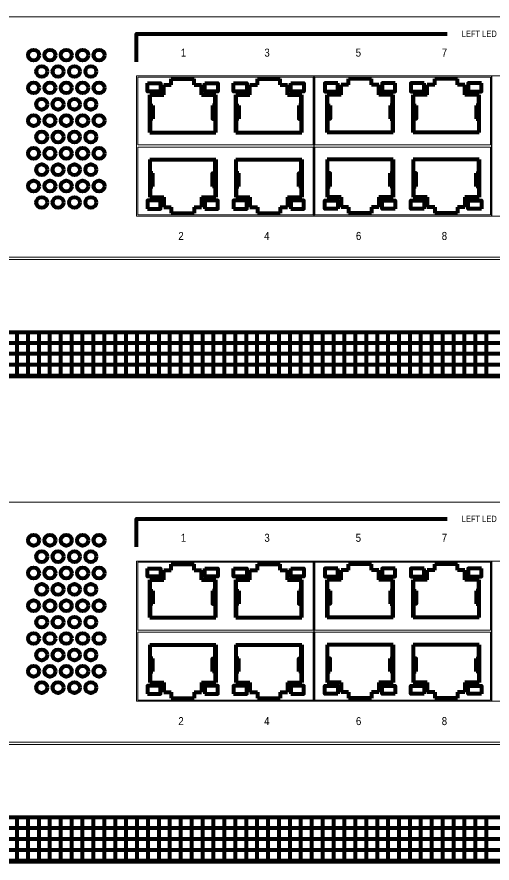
# Model space of a CAD drawing. Units: millimetres on the paper. Extents: x -400 to 400, y -280 to 280.
# Drawn here: x -98.4 to -91.43, y 123.97 to 136.37 of the extents above; entities that cross this region are included whole.
import ezdxf
from ezdxf.enums import TextEntityAlignment as Align

# ---------------------------------------------------------------- set-up
doc = ezdxf.new("R2010")
doc.units = ezdxf.units.MM
doc.linetypes.add('DASHED1', pattern=[1.8, 1.2, -0.6])
doc.layers.add('0-1_F-F_', color=7, linetype='Continuous', lineweight=20)
doc.layers.add('0-6_moji1', color=1, linetype='Continuous', lineweight=80)
doc.styles.add('PUDGoDpMt', font='')
doc.styles.get('PUDGoDpMt').set_extended_font_data('PUDGoDpMt')

# ---------------------------------------------------------------- blocks, each defined once
blk = doc.blocks.new('RD281E-')
at = {"layer": '0-6_moji1', "color": 7, "lineweight": 20}
for p, q in [((-24.125, 0), (24.125, 0)), ((-16, -2.17), (16, -2.17))]:
    blk.add_line(p, q, dxfattribs=at)
at = {"layer": '0-6_moji1'}
for p, q in [((-16, -1.33), (16, -1.33)), ((-9, -2.17), (-9, -1.33)), ((-8.8, -2.17), (-8.8, -1.33)), ((-8.6, -2.17), (-8.6, -1.33)), ((-8.4, -2.17), (-8.4, -1.33)), ((-8.2, -2.17), (-8.2, -1.33)), ((-8, -2.17), (-8, -1.33)), ((-7.8, -2.17), (-7.8, -1.33)), ((-7.6, -2.17), (-7.6, -1.33)), ((-7.4, -2.17), (-7.4, -1.33)), ((-7.2, -2.17), (-7.2, -1.33)), ((-7, -2.17), (-7, -1.33)), ((-6.8, -2.17), (-6.8, -1.33)), ((-6.6, -2.17), (-6.6, -1.33)), ((-6.4, -2.17), (-6.4, -1.33)), ((-6.2, -2.17), (-6.2, -1.33)), ((-6, -2.17), (-6, -1.33)), ((-5.8, -2.17), (-5.8, -1.33)), ((-5.6, -2.17), (-5.6, -1.33)), ((-5.4, -2.17), (-5.4, -1.33)), ((-5.2, -2.17), (-5.2, -1.33)), ((-5, -2.17), (-5, -1.33)), ((-4.8, -2.17), (-4.8, -1.33)), ((-4.6, -2.17), (-4.6, -1.33)), ((-4.4, -2.17), (-4.4, -1.33)), ((-4.2, -2.17), (-4.2, -1.33)), ((-4, -2.17), (-4, -1.33)), ((-3.8, -2.17), (-3.8, -1.33)), ((-3.6, -2.17), (-3.6, -1.33)), ((-3.4, -2.17), (-3.4, -1.33)), ((-3.2, -2.17), (-3.2, -1.33)), ((-3, -2.17), (-3, -1.33)), ((-2.8, -2.17), (-2.8, -1.33)), ((-2.6, -2.17), (-2.6, -1.33)), ((-2.4, -2.17), (-2.4, -1.33)), ((-2.2, -2.17), (-2.2, -1.33)), ((-2, -2.17), (-2, -1.33)), ((-1.8, -2.17), (-1.8, -1.33)), ((-1.6, -2.17), (-1.6, -1.33)), ((-1.4, -2.17), (-1.4, -1.33)), ((-1.2, -2.17), (-1.2, -1.33)), ((-1, -2.17), (-1, -1.33)), ((-0.8, -2.17), (-0.8, -1.33)), ((-0.6, -2.17), (-0.6, -1.33)), ((-0.4, -2.17), (-0.4, -1.33)), ((-16.843, -1.525), (16.843, -1.525)), ((-17.167, -1.725), (17.167, -1.725)), ((-17.39, -1.925), (17.39, -1.925)), ((-17.556, -2.125), (17.556, -2.125))]:
    blk.add_line(p, q, dxfattribs=at)
blk = doc.blocks.new('PN261693-')
at = {"layer": '0-6_moji1', "lineweight": 9}
for p, q in [((-6.812, -1.082), (-3.555, -1.082)), ((-6.812, -2.365), (-6.812, -1.082)), ((-3.562, -1.082), (-0.305, -1.082)), ((-3.562, -2.365), (-3.562, -1.082)), ((-3.555, -3.648), (-3.555, -1.082)), ((-0.31, -1.082), (6.112, -1.082)), ((-0.31, -2.365), (-0.31, -1.082)), ((-0.305, -3.648), (-0.305, -1.082)), ((-6.792, -1.102), (-3.575, -1.102)), ((-6.792, -1.102), (-6.792, -2.345)), ((-3.575, -1.102), (-3.575, -2.345)), ((-3.543, -1.102), (-0.325, -1.102)), ((-3.543, -1.102), (-3.543, -2.345)), ((-0.325, -1.102), (-0.325, -2.345)), ((-6.812, -2.365), (-6.812, -3.648)), ((-6.792, -2.345), (-3.575, -2.345)), ((-6.792, -2.345), (-3.575, -2.345)), ((-6.792, -2.385), (-3.575, -2.385)), ((-6.792, -3.628), (-6.792, -2.385)), ((-3.575, -3.628), (-3.575, -2.385)), ((-3.562, -2.365), (-3.562, -3.648)), ((-3.543, -2.345), (-0.325, -2.345)), ((-3.543, -2.345), (-0.325, -2.345)), ((-3.543, -2.385), (-0.325, -2.385)), ((-3.543, -3.628), (-3.543, -2.385)), ((-0.325, -3.628), (-0.325, -2.385)), ((-0.31, -2.365), (-0.31, -3.648)), ((-6.812, -3.648), (-3.555, -3.648)), ((-6.792, -3.628), (-3.575, -3.628)), ((-3.562, -3.648), (-0.305, -3.648)), ((-3.543, -3.628), (-0.325, -3.628)), ((-0.31, -3.648), (6.112, -3.648))]:
    blk.add_line(p, q, dxfattribs=at)
at = {"layer": '0-6_moji1'}
for p, q in [((-6.176, -1.135), (-5.756, -1.135)), ((-6.176, -1.245), (-6.176, -1.135)), ((-5.756, -1.245), (-5.756, -1.135)), ((-4.599, -1.135), (-4.179, -1.135)), ((-4.599, -1.245), (-4.599, -1.135)), ((-4.179, -1.245), (-4.179, -1.135)), ((-2.506, -1.135), (-2.926, -1.135)), ((-2.926, -1.245), (-2.926, -1.135)), ((-2.506, -1.245), (-2.506, -1.135)), ((-0.929, -1.135), (-1.349, -1.135)), ((-1.349, -1.245), (-1.349, -1.135)), ((-0.929, -1.245), (-0.929, -1.135)), ((-6.311, -1.245), (-6.176, -1.245)), ((-6.311, -1.425), (-6.311, -1.245)), ((-5.756, -1.245), (-5.621, -1.245)), ((-5.621, -1.425), (-5.621, -1.245)), ((-4.734, -1.245), (-4.599, -1.245)), ((-4.734, -1.425), (-4.734, -1.245)), ((-4.179, -1.245), (-4.044, -1.245)), ((-4.044, -1.425), (-4.044, -1.245)), ((-2.926, -1.245), (-3.061, -1.245)), ((-3.061, -1.425), (-3.061, -1.245)), ((-2.371, -1.245), (-2.506, -1.245)), ((-2.371, -1.425), (-2.371, -1.245)), ((-1.349, -1.245), (-1.484, -1.245)), ((-1.484, -1.425), (-1.484, -1.245)), ((-0.794, -1.245), (-0.929, -1.245)), ((-0.794, -1.425), (-0.794, -1.245)), ((-6.571, -2.115), (-6.571, -1.425)), ((-6.571, -1.425), (-6.311, -1.425)), ((-6.562, -1.625), (-6.562, -1.425)), ((-5.621, -1.425), (-5.361, -1.425)), ((-5.37, -1.625), (-5.37, -1.425)), ((-5.361, -2.115), (-5.361, -1.425)), ((-4.994, -2.115), (-4.994, -1.425)), ((-4.994, -1.425), (-4.734, -1.425)), ((-4.985, -1.625), (-4.985, -1.425)), ((-4.044, -1.425), (-3.784, -1.425)), ((-3.793, -1.625), (-3.793, -1.425)), ((-3.784, -2.115), (-3.784, -1.425)), ((-3.321, -2.115), (-3.321, -1.425)), ((-3.061, -1.425), (-3.321, -1.425)), ((-3.312, -1.625), (-3.312, -1.425)), ((-2.111, -1.425), (-2.371, -1.425)), ((-2.12, -1.625), (-2.12, -1.425)), ((-2.111, -2.115), (-2.111, -1.425)), ((-1.744, -2.115), (-1.744, -1.425)), ((-1.484, -1.425), (-1.744, -1.425)), ((-1.735, -1.625), (-1.735, -1.425)), ((-0.534, -1.425), (-0.794, -1.425)), ((-0.543, -1.625), (-0.543, -1.425)), ((-0.534, -2.115), (-0.534, -1.425)), ((-6.562, -1.625), (-6.514, -1.625)), ((-6.514, -1.625), (-6.514, -1.865)), ((-5.37, -1.625), (-5.418, -1.625)), ((-4.985, -1.625), (-4.937, -1.625)), ((-4.937, -1.625), (-4.937, -1.865)), ((-3.793, -1.625), (-3.841, -1.625)), ((-3.312, -1.625), (-3.264, -1.625)), ((-2.12, -1.625), (-2.168, -1.625)), ((-2.168, -1.625), (-2.168, -1.865)), ((-1.735, -1.625), (-1.687, -1.625)), ((-0.543, -1.625), (-0.591, -1.625)), ((-0.591, -1.625), (-0.591, -1.865)), ((-6.562, -1.865), (-6.562, -2.115)), ((-6.514, -1.865), (-6.562, -1.865)), ((-5.37, -1.865), (-5.37, -2.115)), ((-4.985, -1.865), (-4.985, -2.115)), ((-4.937, -1.865), (-4.985, -1.865)), ((-3.793, -1.865), (-3.793, -2.115)), ((-3.312, -1.865), (-3.312, -2.115)), ((-2.168, -1.865), (-2.12, -1.865)), ((-2.12, -1.865), (-2.12, -2.115)), ((-1.735, -1.865), (-1.735, -2.115)), ((-0.591, -1.865), (-0.543, -1.865)), ((-0.543, -1.865), (-0.543, -2.115)), ((-6.571, -2.115), (-5.361, -2.115)), ((-4.994, -2.115), (-3.784, -2.115)), ((-2.111, -2.115), (-3.321, -2.115)), ((-0.534, -2.115), (-1.744, -2.115)), ((-6.571, -2.615), (-6.571, -3.305)), ((-6.571, -2.615), (-5.361, -2.615)), ((-6.562, -2.865), (-6.562, -2.615)), ((-5.37, -2.865), (-5.37, -2.615)), ((-5.361, -2.615), (-5.361, -3.305)), ((-4.994, -2.615), (-4.994, -3.305)), ((-4.994, -2.615), (-3.784, -2.615)), ((-4.985, -2.865), (-4.985, -2.615)), ((-3.793, -2.865), (-3.793, -2.615)), ((-3.784, -2.615), (-3.784, -3.305)), ((-3.321, -2.615), (-3.321, -3.305)), ((-2.111, -2.615), (-3.321, -2.615)), ((-3.312, -2.865), (-3.312, -2.615)), ((-2.12, -2.865), (-2.12, -2.615)), ((-2.111, -2.615), (-2.111, -3.305)), ((-1.744, -2.615), (-1.744, -3.305)), ((-0.534, -2.615), (-1.744, -2.615)), ((-1.735, -2.865), (-1.735, -2.615)), ((-0.543, -2.865), (-0.543, -2.615)), ((-0.534, -2.615), (-0.534, -3.305)), ((-6.514, -2.865), (-6.562, -2.865)), ((-6.514, -3.105), (-6.514, -2.865)), ((-4.937, -2.865), (-4.985, -2.865)), ((-4.937, -3.105), (-4.937, -2.865)), ((-2.168, -2.865), (-2.12, -2.865)), ((-2.168, -3.105), (-2.168, -2.865)), ((-0.591, -2.865), (-0.543, -2.865)), ((-0.591, -3.105), (-0.591, -2.865)), ((-6.562, -3.105), (-6.514, -3.105)), ((-6.562, -3.105), (-6.562, -3.305)), ((-5.37, -3.105), (-5.418, -3.105)), ((-5.37, -3.105), (-5.37, -3.305)), ((-4.985, -3.105), (-4.937, -3.105)), ((-4.985, -3.105), (-4.985, -3.305)), ((-3.793, -3.105), (-3.841, -3.105)), ((-3.793, -3.105), (-3.793, -3.305)), ((-3.312, -3.105), (-3.312, -3.305)), ((-3.312, -3.105), (-3.264, -3.105)), ((-2.12, -3.105), (-2.168, -3.105)), ((-2.12, -3.105), (-2.12, -3.305)), ((-1.735, -3.105), (-1.735, -3.305)), ((-1.735, -3.105), (-1.687, -3.105)), ((-0.543, -3.105), (-0.591, -3.105)), ((-0.543, -3.105), (-0.543, -3.305)), ((-6.571, -3.305), (-6.311, -3.305)), ((-6.311, -3.305), (-6.311, -3.485)), ((-5.621, -3.305), (-5.361, -3.305)), ((-5.621, -3.305), (-5.621, -3.485)), ((-4.994, -3.305), (-4.734, -3.305)), ((-4.734, -3.305), (-4.734, -3.485)), ((-4.044, -3.305), (-3.784, -3.305)), ((-4.044, -3.305), (-4.044, -3.485)), ((-3.061, -3.305), (-3.321, -3.305)), ((-3.061, -3.305), (-3.061, -3.485)), ((-2.371, -3.305), (-2.371, -3.485)), ((-2.111, -3.305), (-2.371, -3.305)), ((-1.484, -3.305), (-1.744, -3.305)), ((-1.484, -3.305), (-1.484, -3.485)), ((-0.794, -3.305), (-0.794, -3.485)), ((-0.534, -3.305), (-0.794, -3.305)), ((-6.311, -3.485), (-6.176, -3.485)), ((-6.176, -3.485), (-6.176, -3.595)), ((-5.756, -3.485), (-5.756, -3.595)), ((-5.756, -3.485), (-5.621, -3.485)), ((-4.734, -3.485), (-4.599, -3.485)), ((-4.599, -3.485), (-4.599, -3.595)), ((-4.179, -3.485), (-4.179, -3.595)), ((-4.179, -3.485), (-4.044, -3.485)), ((-2.926, -3.485), (-3.061, -3.485)), ((-2.926, -3.485), (-2.926, -3.595)), ((-2.371, -3.485), (-2.506, -3.485)), ((-2.506, -3.485), (-2.506, -3.595)), ((-1.349, -3.485), (-1.484, -3.485)), ((-1.349, -3.485), (-1.349, -3.595)), ((-0.794, -3.485), (-0.929, -3.485)), ((-0.929, -3.485), (-0.929, -3.595)), ((-6.176, -3.595), (-5.756, -3.595)), ((-4.599, -3.595), (-4.179, -3.595)), ((-2.506, -3.595), (-2.926, -3.595)), ((-0.929, -3.595), (-1.349, -3.595))]:
    blk.add_line(p, q, dxfattribs=at)
at = {"layer": '0-6_moji1', "color": 7, "lineweight": 20}
blk.add_lwpolyline([(-16.5, 0), (16.5, 0), (16.5, -4.4), (-16.5, -4.4)], close=True, dxfattribs=at)
at = {"layer": '0-6_moji1'}
for points in [[(-6.812, -0.823), (-6.812, -0.308), (-1.12, -0.308)], [(-5.418, -1.625), (-5.418, -1.865), (-5.37, -1.865)], [(-3.841, -1.625), (-3.841, -1.865), (-3.793, -1.865)], [(-3.264, -1.625), (-3.264, -1.865), (-3.312, -1.865)], [(-1.687, -1.625), (-1.687, -1.865), (-1.735, -1.865)], [(-5.418, -3.105), (-5.418, -2.865), (-5.37, -2.865)], [(-3.841, -3.105), (-3.841, -2.865), (-3.793, -2.865)], [(-3.264, -3.105), (-3.264, -2.865), (-3.312, -2.865)], [(-1.687, -3.105), (-1.687, -2.865), (-1.735, -2.865)]]:
    blk.add_lwpolyline(points, dxfattribs=at)
for points in [[(-6.611, -1.215), (-6.371, -1.215), (-6.371, -1.365), (-6.611, -1.365)], [(-5.561, -1.215), (-5.321, -1.215), (-5.321, -1.365), (-5.561, -1.365)], [(-5.034, -1.215), (-4.794, -1.215), (-4.794, -1.365), (-5.034, -1.365)], [(-3.984, -1.215), (-3.744, -1.215), (-3.744, -1.365), (-3.984, -1.365)], [(-3.121, -1.215), (-3.361, -1.215), (-3.361, -1.365), (-3.121, -1.365)], [(-2.071, -1.215), (-2.311, -1.215), (-2.311, -1.365), (-2.071, -1.365)], [(-1.544, -1.215), (-1.784, -1.215), (-1.784, -1.365), (-1.544, -1.365)], [(-0.494, -1.215), (-0.734, -1.215), (-0.734, -1.365), (-0.494, -1.365)], [(-6.611, -3.515), (-6.371, -3.515), (-6.371, -3.365), (-6.611, -3.365)], [(-5.561, -3.515), (-5.321, -3.515), (-5.321, -3.365), (-5.561, -3.365)], [(-5.034, -3.515), (-4.794, -3.515), (-4.794, -3.365), (-5.034, -3.365)], [(-3.984, -3.515), (-3.744, -3.515), (-3.744, -3.365), (-3.984, -3.365)], [(-3.121, -3.515), (-3.361, -3.515), (-3.361, -3.365), (-3.121, -3.365)], [(-2.071, -3.515), (-2.311, -3.515), (-2.311, -3.365), (-2.071, -3.365)], [(-1.544, -3.515), (-1.784, -3.515), (-1.784, -3.365), (-1.544, -3.365)], [(-0.494, -3.515), (-0.734, -3.515), (-0.734, -3.365), (-0.494, -3.365)]]:
    blk.add_lwpolyline(points, close=True, dxfattribs=at)
for centre in [(-8.7, -0.7), (-8.4, -0.7), (-8.1, -0.7), (-7.8, -0.7), (-7.5, -0.7), (-8.55, -1), (-8.25, -1), (-7.95, -1), (-7.65, -1), (-8.7, -1.3), (-8.4, -1.3), (-8.1, -1.3), (-7.8, -1.3), (-7.5, -1.3), (-8.55, -1.6), (-8.25, -1.6), (-7.95, -1.6), (-7.65, -1.6), (-8.7, -1.9), (-8.4, -1.9), (-8.1, -1.9), (-7.8, -1.9), (-7.5, -1.9), (-8.55, -2.2), (-8.25, -2.2), (-7.95, -2.2), (-7.65, -2.2), (-8.7, -2.5), (-8.4, -2.5), (-8.1, -2.5), (-7.8, -2.5), (-7.5, -2.5), (-8.55, -2.8), (-8.25, -2.8), (-7.95, -2.8), (-7.65, -2.8), (-8.7, -3.1), (-8.4, -3.1), (-8.1, -3.1), (-7.8, -3.1), (-7.5, -3.1), (-8.55, -3.4), (-8.25, -3.4), (-7.95, -3.4), (-7.65, -3.4)]:
    blk.add_circle(centre, 0.1, dxfattribs=at)
at = {"layer": '0-6_moji1', "style": 'PUDGoDpMt'}
for s, height, width, p in [('LEFT LED（ORANGE）：LOOP DETECTION', 0.1173, 0.85, (-0.854, -0.402)), ('1', 0.147, 0.9, (-6.001, -0.772)), ('3', 0.147, 0.9, (-4.47, -0.772)), ('5', 0.147, 0.9, (-2.797, -0.772)), ('7', 0.147, 0.9, (-1.22, -0.772)), ('2', 0.147, 0.9, (-6.047, -4.131)), ('4', 0.147, 0.9, (-4.475, -4.131)), ('6', 0.147, 0.9, (-2.792, -4.131)), ('8', 0.147, 0.9, (-1.22, -4.131))]:
    blk.add_text(s, height=height, dxfattribs=dict(at, width=width)).set_placement(p, align=Align.BOTTOM_LEFT)
blk = doc.blocks.new('1U-')
at = {"layer": '0-6_moji1', "color": 7, "lineweight": 20}
for p, q in [((23.9, 0), (-23.9, 0)), ((-23.9, -4.4), (23.9, -4.4))]:
    blk.add_line(p, q, dxfattribs=at)

msp = doc.modelspace()

# ---------------------------------------------------------------- linework, layer by layer
at = {"layer": '0-1_F-F_', "linetype": 'DASHED1'}
for p, q in [((-71.833, 136.374), (-110.553, 136.374)), ((-71.833, 132.818), (-110.553, 132.818)), ((-71.833, 129.262), (-110.553, 129.262)), ((-71.833, 125.706), (-110.553, 125.706))]:
    msp.add_line(p, q, dxfattribs=at)

# ---------------------------------------------------------------- block references
at = {"layer": '0-6_moji1', "xscale": 0.8, "yscale": 0.8}
for name, p in [('1U-', (-91.193, 136.374)), ('PN261693-', (-91.193, 136.374)), ('RD281E-', (-91.193, 132.818)), ('1U-', (-91.193, 129.262)), ('PN261693-', (-91.193, 129.262)), ('RD281E-', (-91.193, 125.706))]:
    msp.add_blockref(name, p, dxfattribs=at)

doc.saveas('drawing.dxf')
